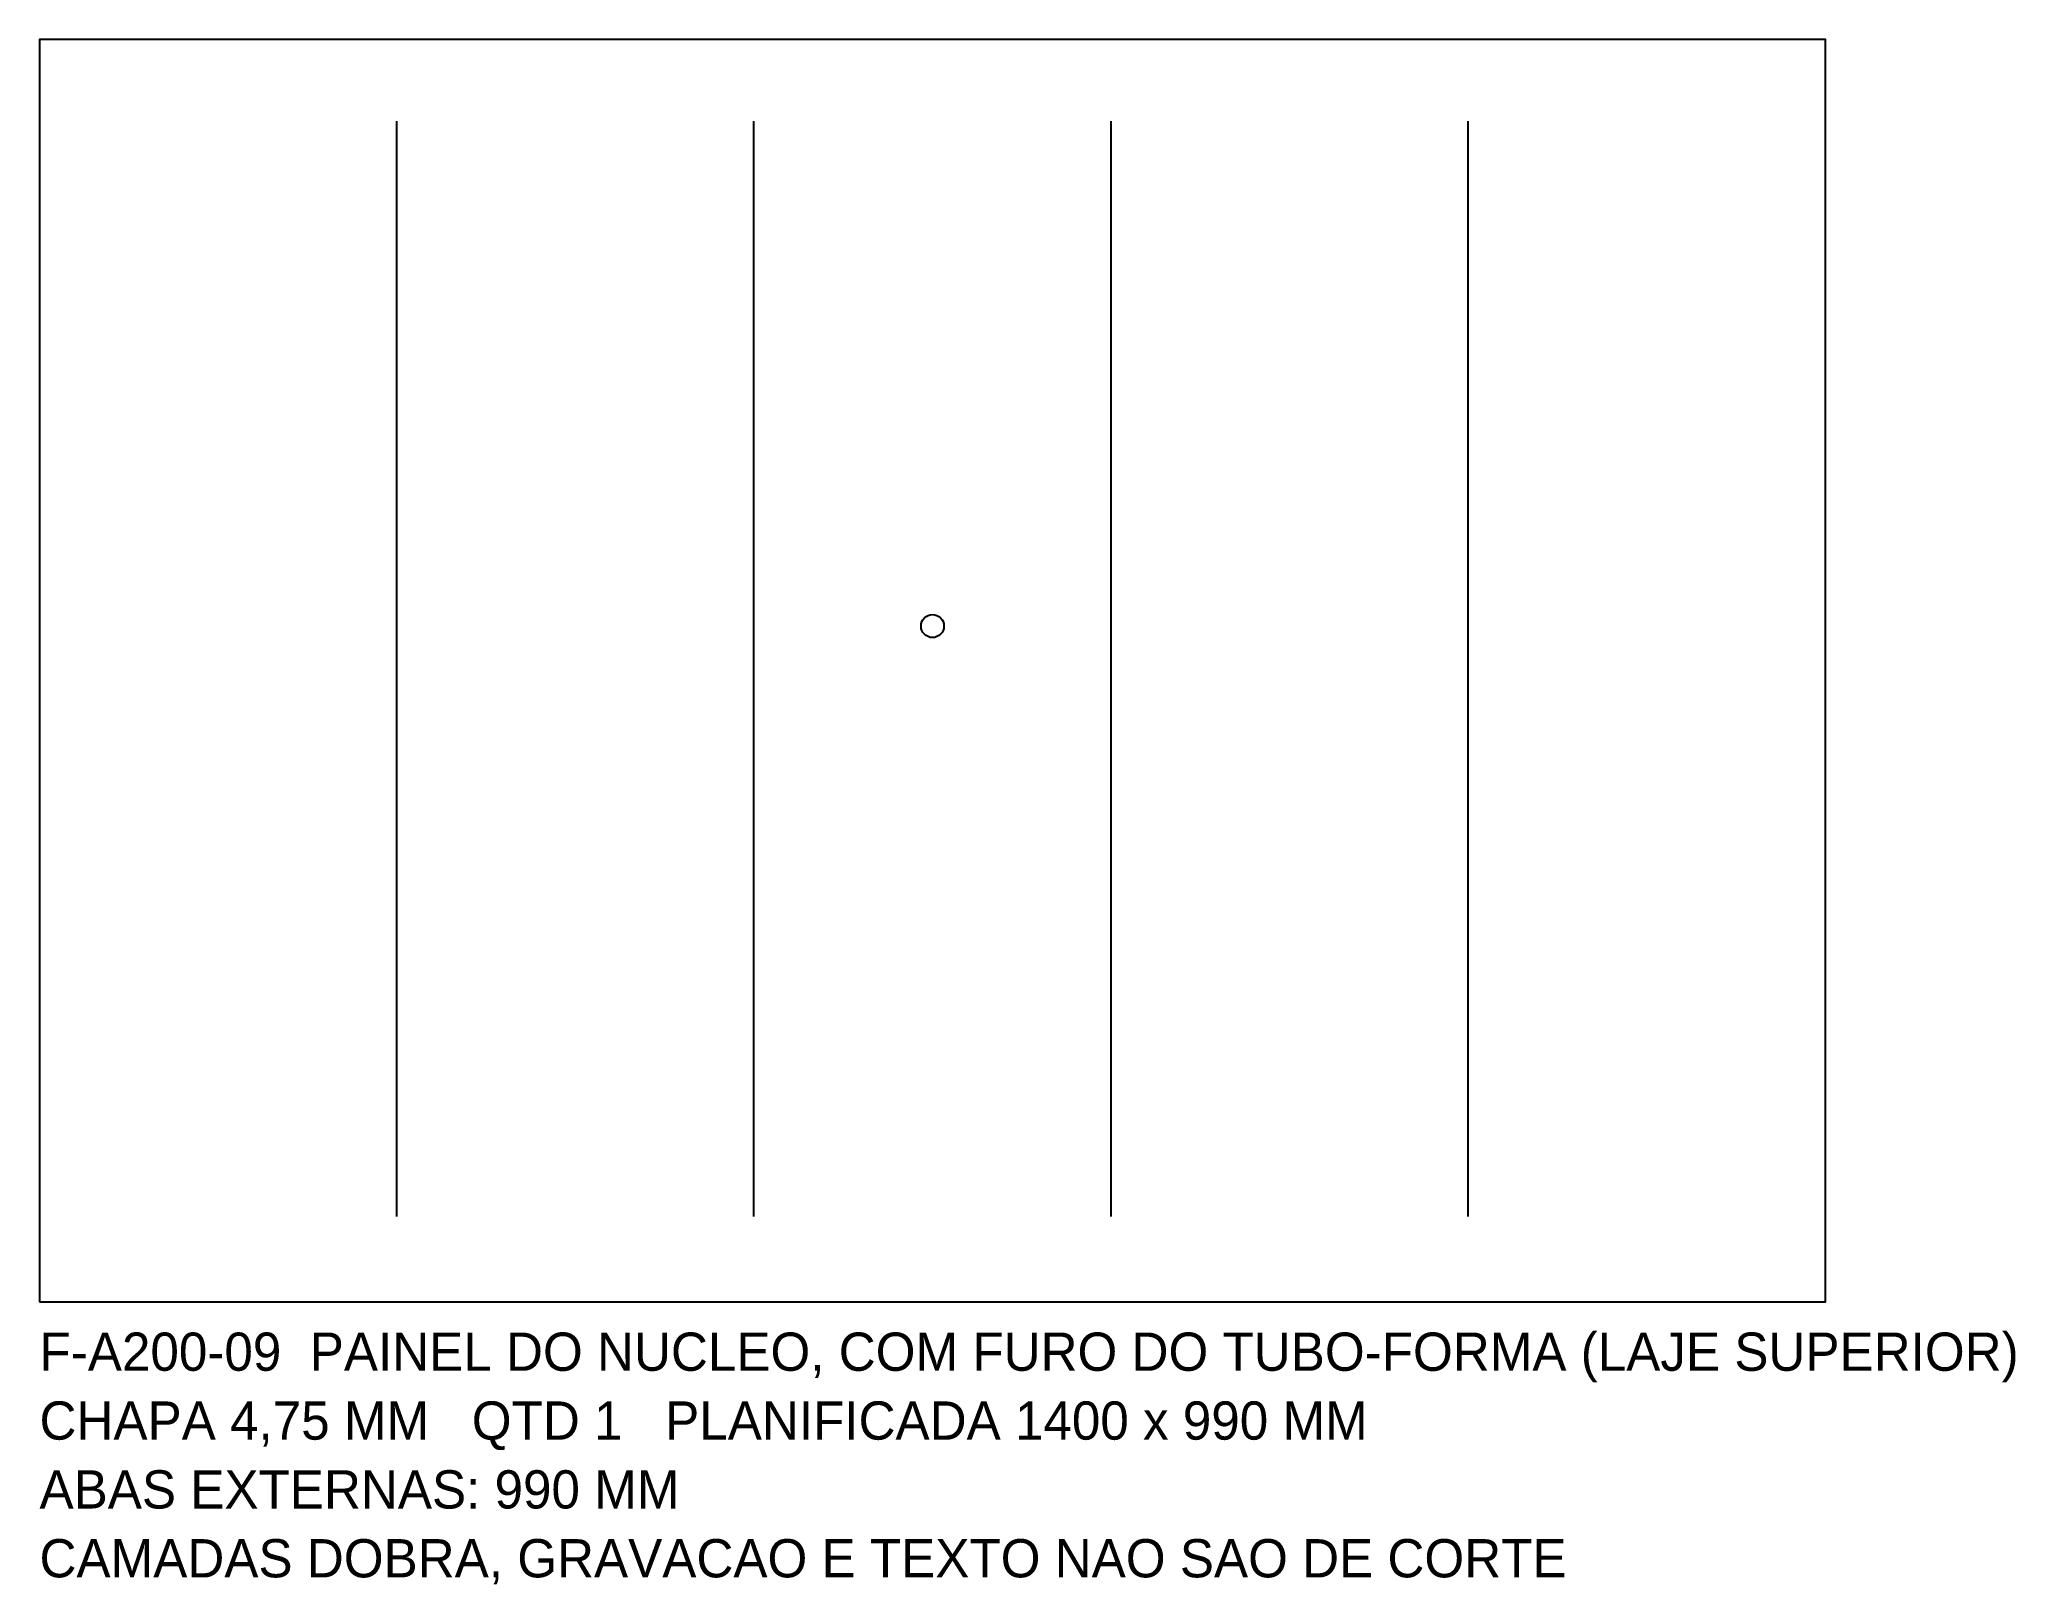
# Model space of a CAD drawing. Header units: millimetres. Extents: x 0 to 1549, y -222 to 990.
import ezdxf

# ---------------------------------------------------------------- set-up
doc = ezdxf.new("R2010")
doc.units = ezdxf.units.MM
doc.linetypes.add('DASHED', pattern=[1.524, 1.27, -0.254])
for name, color, linetype in [('CORTE', 7, 'CONTINUOUS'), ('GRAVACAO', 4, 'DASHED'), ('TEXTO', 3, 'CONTINUOUS')]:
    doc.layers.add(name, color=color, linetype=linetype)

msp = doc.modelspace()

# ---------------------------------------------------------------- linework, layer by layer
at = {"layer": 'CORTE'}
msp.add_lwpolyline([(0, 0), (1400, 0), (1400, 990), (0, 990)], close=True, dxfattribs=at)
msp.add_circle((700, 530), 9, dxfattribs=at)
at = {"layer": 'GRAVACAO'}
for p, q in [((280, 67), (280, 926)), ((560, 67), (560, 926)), ((840, 67), (840, 926)), ((1120, 67), (1120, 926))]:
    msp.add_line(p, q, dxfattribs=at)

# ---------------------------------------------------------------- texts
at = {"layer": 'TEXTO'}
for s, p in [('F-A200-09  PAINEL DO NUCLEO, COM FURO DO TUBO-FORMA (LAJE SUPERIOR)', (0, -54)), ('CHAPA 4,75 MM   QTD 1   PLANIFICADA 1400 x 990 MM', (0, -108)), ('ABAS EXTERNAS: 990 MM', (0, -162)), ('CAMADAS DOBRA, GRAVACAO E TEXTO NAO SAO DE CORTE', (0, -216))]:
    msp.add_text(s, height=30, dxfattribs=at).set_placement(p)

doc.saveas('drawing.dxf')
